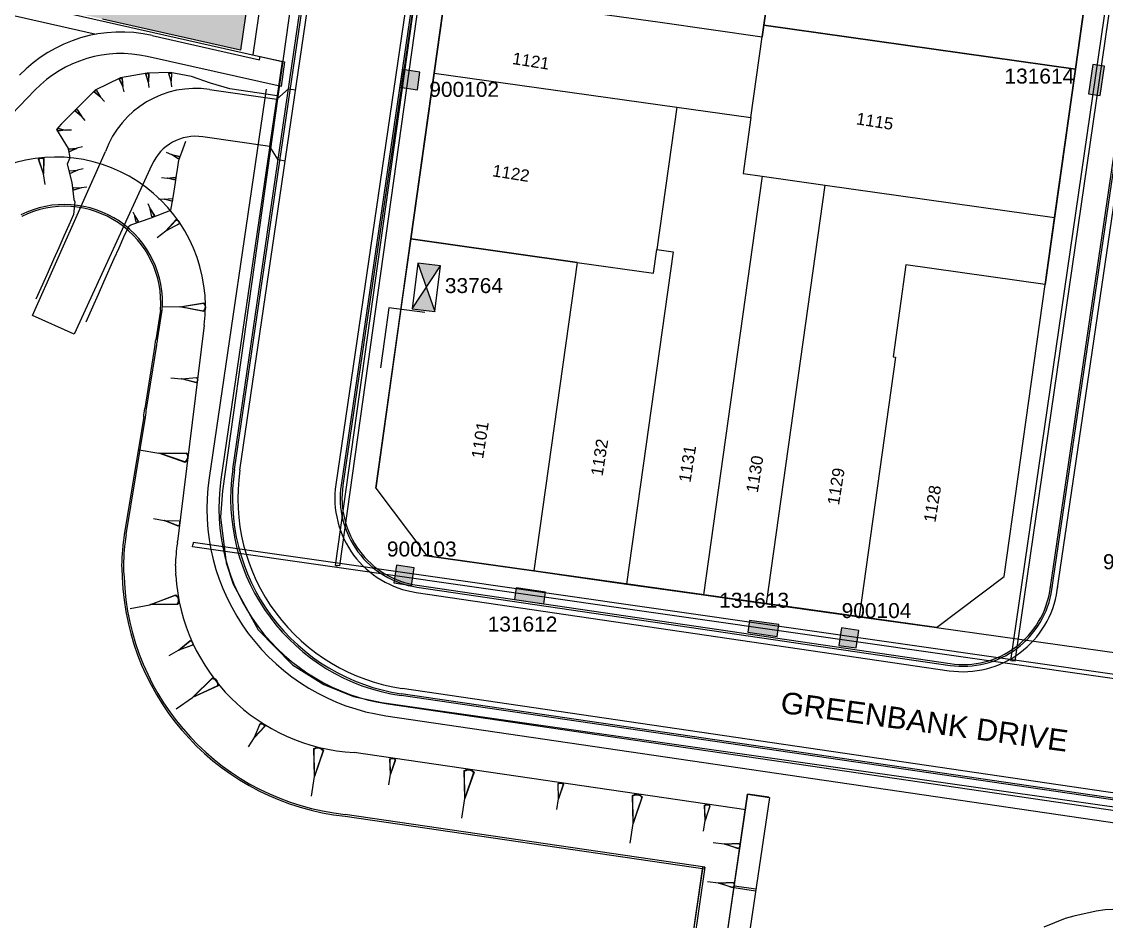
# Model space of a CAD drawing. Header units: metres. Extents: x 305195 to 309187, y 6261447 to 6263623.
# Drawn here: x 305558.6 to 305649.2, y 6262420 to 6262495.1 of the extents above; entities that cross this region are included whole.
import ezdxf
from ezdxf.enums import TextEntityAlignment as Align

# ---------------------------------------------------------------- set-up
doc = ezdxf.new("R2010")
doc.units = ezdxf.units.M
doc.layers.get('0').update_dxf_attribs({"color": 6})
doc.layers.add('Cadastre Developer_SP_EXT', color=9, linetype='Continuous', lineweight=5)
doc.layers.add('Cadastre Roads_SP_EXT', color=9, linetype='Continuous', lineweight=5)
for name, color, linetype in [('Duct_SP_EXT', 7, 'Continuous'), ('Mains_HV_EXT', 7, 'Continuous'), ('st_new', 9, 'Continuous'), ('Sub_SP_EXT', 7, 'Continuous'), ('SupportsUG_SP_LV_EXT', 7, 'Continuous'), ('SupportsUG_SP_LV_SL_EXT', 7, 'Continuous')]:
    doc.layers.add(name, color=color, linetype=linetype)
doc.styles.add('COLUMN_LABEL', font='arial.ttf')
doc.styles.add('iecARIAL', font='arial.ttf', dxfattribs={"height": 2})
doc.styles.add('POLE_LABEL', font='arial.ttf')
doc.styles.get("Standard").update_dxf_attribs({"font": 'arial.ttf'})
doc.linetypes.add('Cable E UG', pattern='A,6,-0.5,["E",Standard,S=1.7,R=0,X=0.5,Y=-1],-2.9', length=9.4)

# ---------------------------------------------------------------- blocks, each defined once
blk = doc.blocks.new('SUB_PADMOUNT_EXT')
for points in [[(0, 0), (-3.84, 1.92), (-3.84, -1.92)], [(0, 0), (3.84, 1.92), (3.84, -1.92)]]:
    blk.add_hatch(color=256).paths.add_polyline_path(points)
for p, q in [((3.84, 1.92), (-3.84, -1.92)), ((-3.84, 1.92), (3.84, -1.92))]:
    blk.add_line(p, q)
blk.add_lwpolyline([(-3.84, -1.92), (3.84, -1.92), (3.84, 1.92), (-3.84, 1.92)], close=True)
for tag, height, flags, p in [('ASSET_NUM', 2.5, 8, (2, 2)), ('STREET_CODE', 0.2, 9, (1.5, 0)), ('CONSTRUCTED_VOLTAGE', 0.2, 9, (1.5, -0.2)), ('OPERATING_VOLTAGE', 0.2, 9, (1.5, -0.6)), ('ORIENTATION', 0.2, 9, (1.5, -0.8)), ('OWNED_BY', 0.2, 9, (1.5, -1)), ('OPERATED_BY', 0.2, 9, (1.5, -1.2)), ('SECONDARY_VOLTAGE', 0.2, 9, (1.5, -1.6)), ('STATE', 0.2, 9, (1.5, -1.8)), ('NO_PHASES', 0.2, 9, (1.5, -0.4)), ('MAINTAINED_BY', 0.2, 9, (1.5, -1.4)), ('SUBSTATION_TYPE', 0.2, 9, (1.5, -2.2)), ('STREETNAME', 0.2, 9, (1.5, -3)), ('SUBURB', 0.2, 9, (1.5, -3.2)), ('Z', 0.2, 1, (1.5, -3.6)), ('PARENT', 0.2, 9, (1.5, -2)), ('USAGE', 0.2, 9, (1.5, -2.4)), ('LEGEND', 0.2, 9, (1.5, -2.6)), ('LOCATION', 0.2, 9, (1.5, -2.8)), ('NOTES', 0.2, 9, (1.5, -3.4))]:
    blk.add_attdef(tag, text='', height=height, dxfattribs=dict(flags=flags)).set_placement(p, align=Align.MIDDLE_LEFT)
blk = doc.blocks.new('PILLAR_EXT')
blk.add_hatch(color=256).paths.add_polyline_path([(-2.475, 0.99), (-2.475, -0.99), (2.475, -0.99), (2.475, 0.99)])
blk.add_lwpolyline([(-2.475, -0.99), (2.475, -0.99), (2.475, 0.99), (-2.475, 0.99)], close=True)
at = {"style": 'iecARIAL', "flags": 8}
blk.add_attdef('ASSET_NUM', (1.5, 3.5), '', height=2.5, dxfattribs=at)
for tag, p, flags in [('OWNED_BY', (0, -0.2), 9), ('STATE', (0, -0.4), 9), ('SUPPORT_TYPE', (0, -0.6), 9), ('STREETNAME', (0, -1.8), 9), ('SUBURB', (0, -2), 1), ('USAGE', (0, -0.8), 9), ('LEGEND', (0, -1), 9), ('LOCATION', (0, -1.2), 9), ('NOTES', (0, -1.4), 9), ('PARENT', (0, -1.6), 9)]:
    blk.add_attdef(tag, p, '', height=0.2, dxfattribs=dict(flags=flags))
blk = doc.blocks.new('COLUMN_EXT')
blk.add_hatch(color=256).paths.add_polyline_path([(-1.49, 1.48), (-1.49, -1.49), (1.48, -1.49), (1.48, 1.48)])
blk.add_lwpolyline([(-1.49, -1.49), (1.48, -1.49), (1.48, 1.48), (-1.49, 1.48)], close=True)
for tag, height, style, flags, p in [('ASSET_NUM', 2.5, 'COLUMN_LABEL', 8, (2, 2)), ('STRUCTURE_PLANT_NUMBER', 0.2, 'POLE_LABEL', 9, (1.81, 0.03)), ('STREET_CODE', 0.2, 'COLUMN_LABEL', 9, (1.81, -0.2))]:
    blk.add_attdef(tag, text='', height=height, dxfattribs=dict(style=style, flags=flags)).set_placement(p, align=Align.MIDDLE_LEFT)
at = {"flags": 9}
for tag, p in [('COLUMN_TYPE', (1.81, -0.4)), ('OWNED_BY', (1.81, -0.6)), ('STATE', (1.81, -0.8)), ('USAGE', (1.81, -1)), ('STREETNAME', (1.81, -1.6)), ('SUBURB', (1.81, -1.8)), ('LEGEND', (1.81, -1.2)), ('LOCATION', (1.81, -1.4)), ('NOTES', (1.81, -2))]:
    blk.add_attdef(tag, text='', height=0.2, dxfattribs=at).set_placement(p, align=Align.MIDDLE_LEFT)
at = {"flags": 1}
blk.add_attdef('Z', (1.81, -2.35), '', height=0.2, dxfattribs=at)
blk = doc.blocks.new('ST4_NEW')
at = {"layer": 'st_new', "color": 251, "lineweight": 0}
for p, q in [((228.326, 51.928), (246.986, 179.072)), ((228.474, 51.906), (247.134, 179.05)), ((228.919, 51.841), (247.579, 178.985)), ((161.749, 96.544), (172.48, 169.664)), ((160.057, 61.948), (175.794, 169.177)), ((160.205, 61.926), (175.943, 169.155)), ((160.651, 61.861), (176.388, 169.09)), ((184.402, 167.914), (168.665, 60.684)), ((184.847, 167.848), (169.11, 60.619)), ((184.996, 167.827), (169.258, 60.597)), ((72.117, 116.711), (163.332, 96.188)), ((72.117, 116.711), (164.195, 95.994)), ((73.024, 115.277), (148.649, 98.262)), ((153.314, 98.158), (162.295, 96.137)), ((164.088, 93.889), (152.919, 96.402)), ((162.295, 96.137), (162.336, 96.412)), ((162.295, 96.137), (162.336, 96.412)), ((162.336, 96.412), (164.39, 95.95)), ((163.332, 96.188), (163.332, 96.188)), ((164.195, 95.994), (159.071, 61.082)), ((164.39, 95.95), (164.088, 93.889)), ((164.39, 95.95), (164.088, 93.889)), ((150.682, 94.628), (148.554, 93.593)), ((152.919, 95.023), (150.682, 94.628)), ((154.826, 95.07), (152.919, 95.023)), ((156.605, 94.745), (154.826, 95.07)), ((158.203, 94.177), (156.605, 94.745)), ((143.535, 93.596), (141.606, 91.601)), ((143.535, 93.596), (141.606, 91.601)), ((148.554, 93.593), (145.713, 90.742)), ((162.843, 93.675), (158.081, 61.227)), ((158.127, 93.657), (163.731, 92.835)), ((159.812, 93.713), (158.203, 94.177)), ((163.77, 93.132), (159.812, 93.713)), ((163.731, 92.835), (164.717, 93.701)), ((164.717, 93.701), (165.311, 93.613)), ((163.15, 88.877), (163.731, 92.835)), ((145.713, 90.742), (145.343, 90.303)), ((145.343, 90.303), (146.298, 88.721)), ((163.15, 88.877), (157.546, 89.699)), ((155.795, 88.426), (156.138, 89.348)), ((163.846, 87.764), (163.15, 88.877)), ((143.341, 74.779), (149.428, 88.479)), ((146.436, 87.955), (146.217, 87.413)), ((146.298, 88.721), (146.436, 87.955)), ((155.544, 87.752), (155.795, 88.426)), ((146.217, 87.413), (146.626, 85.888)), ((153.31, 87.366), (146.805, 73.22)), ((155.354, 86.458), (155.456, 87.151)), ((155.456, 87.151), (155.544, 87.752)), ((164.439, 87.677), (163.846, 87.764)), ((155.271, 85.892), (155.354, 86.458)), ((146.626, 85.888), (146.781, 84.475)), ((155.111, 84.805), (155.271, 85.892)), ((146.859, 84.276), (146.765, 83.224)), ((146.781, 84.475), (146.859, 84.276)), ((154.874, 83.567), (155.111, 84.805)), ((153.246, 82.947), (154.874, 83.567)), ((142.431, 83.055), (142.427, 83.054)), ((142.427, 83.054), (142.427, 83.054)), ((142.431, 83.055), (142.435, 83.057)), ((146.765, 83.224), (146.358, 82.31)), ((151.552, 82.355), (153.246, 82.947)), ((146.358, 82.31), (145.952, 81.396)), ((150.968, 81.356), (151.393, 82.262)), ((151.393, 82.262), (151.552, 82.355)), ((145.952, 81.396), (145.524, 80.433)), ((150.562, 80.443), (150.968, 81.356)), ((145.524, 80.433), (145.097, 79.47)), ((150.156, 79.529), (150.562, 80.443)), ((145.097, 79.47), (144.628, 78.416)), ((149.3, 77.602), (150.156, 79.529)), ((144.628, 78.416), (144.16, 77.363)), ((144.16, 77.363), (143.613, 76.132)), ((148.832, 76.549), (149.3, 77.602)), ((148.364, 75.495), (148.832, 76.549)), ((147.817, 74.264), (148.364, 75.495)), ((154.02, 75.234), (153.622, 72.762)), ((153.771, 72.742), (154.169, 75.216)), ((146.805, 73.22), (143.341, 74.779)), ((157.682, 73.974), (155.448, 55.915)), ((153.622, 72.759), (153.622, 72.762)), ((153.561, 72.315), (152.706, 67.008)), ((152.855, 66.988), (153.709, 72.291)), ((152.616, 66.329), (150.996, 56.508)), ((151.144, 56.485), (152.764, 66.305)), ((152.706, 67.008), (152.706, 67.005)), ((152.706, 67.005), (152.706, 67.004)), ((152.855, 66.988), (152.855, 66.988)), ((150.996, 56.508), (150.996, 56.507)), ((155.429, 55.798), (155.448, 55.915)), ((150.771, 53.92), (150.771, 53.924)), ((150.771, 53.916), (150.771, 53.92)), ((155.304, 53.174), (155.297, 53.26)), ((155.307, 53.087), (155.304, 53.174)), ((175.376, 51.664), (219.899, 45.13)), ((175.442, 52.109), (219.965, 45.575)), ((175.463, 52.258), (219.986, 45.723)), ((228.326, 51.928), (228.369, 52.225)), ((228.474, 51.906), (228.517, 52.203)), ((228.919, 51.841), (228.963, 52.137)), ((174.201, 43.65), (174.2, 43.65)), ((301.833, 24.918), (174.202, 43.65)), ((301.745, 24.324), (174.113, 43.056)), ((174.113, 43.056), (174.113, 43.056)), ((301.767, 24.473), (174.134, 43.205)), ((174.135, 43.205), (174.134, 43.205)), ((173, 42.361), (303.106, 23.266)), ((172.855, 41.371), (302.551, 22.336)), ((202.905, 33.504), (170.197, 38.299)), ((200.834, 19.628), (203.058, 34.822)), ((200.835, 19.633), (203.063, 34.821)), ((204.886, 34.548), (202.616, 19.37)), ((203.058, 34.822), (204.886, 34.548)), ((204.844, 34.56), (203.063, 34.821)), ((203.106, 34.815), (204.886, 34.548)), ((203.106, 34.815), (204.886, 34.548)), ((169.433, 32.982), (199.474, 28.577)), ((169.452, 33.131), (169.451, 33.131)), ((199.496, 28.726), (169.452, 33.131)), ((197.3, 14.723), (199.305, 28.602)), ((198.076, 20.037), (199.326, 28.75)), ((199.474, 28.729), (198.224, 20.016)), ((199.326, 28.75), (199.474, 28.729)), ((199.474, 28.577), (199.496, 28.726)), ((201.939, 27.022), (203.721, 26.761)), ((201.962, 27.175), (203.744, 26.914)), ((230.295, 24.646), (229.573, 24.438)), ((232.18, 25.045), (230.295, 24.646)), ((232.908, 25.174), (232.18, 25.045)), ((234.834, 25.241), (232.908, 25.174)), ((229.573, 24.438), (227.787, 23.707))]:
    blk.add_line(p, q, dxfattribs=at)
at = {"layer": 'st_new', "color": 251, "lineweight": 0, "extrusion": (0.000902639, -0.003393, 0.999994)}
for p, q in [((150.58, 94.514, 0), (150.629, 94.564, 0)), ((150.865, 93.908, -0.002), (150.58, 94.514, 0)), ((150.595, 94.505, 0), (150.632, 94.552, 0)), ((150.862, 93.92, -0.002), (150.595, 94.505, 0)), ((150.629, 94.564, 0), (150.683, 94.591)), ((150.632, 94.552, 0), (150.686, 94.579, 0)), ((150.683, 94.591), (150.744, 94.595, 0)), ((150.686, 94.579, 0), (150.747, 94.583, 0)), ((150.744, 94.595, 0), (150.811, 94.575, 0)), ((150.747, 94.583, 0), (150.803, 94.561, 0)), ((150.803, 94.561, 0), (150.862, 93.92, -0.002)), ((150.811, 94.575, 0), (150.865, 93.908, -0.002)), ((150.988, 93.445, -0.004), (150.865, 93.908, -0.002))]:
    blk.add_line(p, q, dxfattribs=at)
at = {"layer": 'st_new', "color": 251, "lineweight": 0, "extrusion": (0.00044603, -0.003483, 0.999994)}
for p, q in [((152.802, 94.924, 0), (152.857, 94.967, 0)), ((153.005, 94.286, -0.002), (152.802, 94.924, 0)), ((152.816, 94.913, 0), (152.859, 94.955, 0)), ((153.003, 94.297, -0.002), (152.816, 94.913, 0)), ((152.857, 94.967, 0), (152.915, 94.986)), ((152.859, 94.955, 0), (152.917, 94.974, 0)), ((152.915, 94.986), (152.976, 94.982, 0)), ((152.917, 94.974, 0), (152.978, 94.97, 0)), ((152.976, 94.982, 0), (153.04, 94.954, 0)), ((152.978, 94.97, 0), (153.03, 94.941, 0)), ((153.03, 94.941, 0), (153.003, 94.297, -0.002)), ((153.04, 94.954, 0), (153.005, 94.286, -0.002)), ((153.066, 93.811, -0.004), (153.005, 94.286, -0.002)), ((154.709, 94.97, 0), (154.764, 95.013, 0)), ((154.912, 94.332, -0.002), (154.709, 94.97, 0)), ((154.723, 94.96, 0), (154.766, 95.001, 0)), ((154.91, 94.344, -0.002), (154.723, 94.96, 0)), ((154.764, 95.013, 0), (154.822, 95.033)), ((154.766, 95.001, 0), (154.824, 95.021, 0)), ((154.822, 95.033), (154.883, 95.028, 0)), ((154.824, 95.021, 0), (154.885, 95.017, 0)), ((154.883, 95.028, 0), (154.947, 95, 0)), ((154.885, 95.017, 0), (154.937, 94.987, 0)), ((154.937, 94.987, 0), (154.91, 94.344, -0.002)), ((154.947, 95, 0), (154.912, 94.332, -0.002)), ((154.973, 93.857, -0.004), (154.912, 94.332, -0.002))]:
    blk.add_line(p, q, dxfattribs=at)
at = {"layer": 'st_new', "color": 251, "lineweight": 0, "extrusion": (0.002363, -0.002597, 0.999994)}
for p, q in [((148.49, 93.418, 0), (148.51, 93.485, 0)), ((149.021, 93.012, -0.002), (148.49, 93.418, 0)), ((148.507, 93.417, 0), (148.518, 93.476, 0)), ((149.013, 93.02, -0.002), (148.507, 93.417, 0)), ((148.51, 93.485, 0), (148.546, 93.534)), ((148.518, 93.476, 0), (148.554, 93.525, 0)), ((148.546, 93.534), (148.598, 93.566, 0)), ((148.554, 93.525, 0), (148.606, 93.557, 0)), ((148.598, 93.566, 0), (148.667, 93.579, 0)), ((148.606, 93.557, 0), (148.666, 93.562, 0)), ((148.666, 93.562, 0), (149.013, 93.02, -0.002)), ((148.667, 93.579, 0), (149.021, 93.012, -0.002)), ((149.344, 92.657, -0.004), (149.021, 93.012, -0.002)), ((146.882, 91.828, 0), (146.902, 91.895, 0)), ((147.414, 91.421, -0.002), (146.882, 91.828, 0)), ((146.899, 91.827, 0), (146.91, 91.886, 0)), ((147.405, 91.43, -0.002), (146.899, 91.827, 0)), ((146.902, 91.895, 0), (146.938, 91.944)), ((146.91, 91.886, 0), (146.946, 91.935, 0)), ((146.938, 91.944), (146.991, 91.975, 0)), ((146.946, 91.935, 0), (146.999, 91.967, 0)), ((146.991, 91.975, 0), (147.059, 91.989, 0)), ((146.999, 91.967, 0), (147.058, 91.972, 0)), ((147.058, 91.972, 0), (147.405, 91.43, -0.002)), ((147.059, 91.989, 0), (147.414, 91.421, -0.002)), ((147.736, 91.067, -0.004), (147.414, 91.421, -0.002))]:
    blk.add_line(p, q, dxfattribs=at)
at = {"layer": 'st_new', "color": 251, "lineweight": 0, "extrusion": (0.003507, -0.000172385, 0.999994)}
for p, q in [((145.393, 90.298), (145.408, 90.357, 0)), ((145.402, 90.238, 0), (145.393, 90.298)), ((145.435, 90.176, 0), (145.402, 90.238, 0)), ((145.405, 90.297, 0), (145.42, 90.357, 0)), ((145.414, 90.237, 0), (145.405, 90.297, 0)), ((145.408, 90.357, 0), (145.447, 90.415, 0)), ((145.447, 90.187, 0), (145.414, 90.237, 0)), ((145.42, 90.357, 0), (145.458, 90.403, 0)), ((146.098, 90.263, -0.002), (145.435, 90.176, 0)), ((145.447, 90.415, 0), (146.098, 90.263, -0.002)), ((146.086, 90.264, -0.002), (145.447, 90.187, 0)), ((145.458, 90.403, 0), (146.086, 90.264, -0.002)), ((146.577, 90.24, -0.004), (146.098, 90.263, -0.002))]:
    blk.add_line(p, q, dxfattribs=at)
at = {"layer": 'st_new', "color": 251, "lineweight": 0, "extrusion": (0.003394, 0.00089892, 0.999994)}
for p, q in [((147.498, 88.861, -0.004), (147.035, 88.738, -0.002)), ((146.348, 88.618, 0), (146.368, 88.685, 0)), ((146.352, 88.557), (146.348, 88.618, 0)), ((146.379, 88.502, 0), (146.352, 88.557)), ((146.36, 88.621, 0), (146.382, 88.677, 0)), ((146.364, 88.56, 0), (146.36, 88.621, 0)), ((146.391, 88.505, 0), (146.364, 88.56, 0)), ((146.368, 88.685, 0), (147.035, 88.738, -0.002)), ((146.429, 88.454, 0), (146.379, 88.502, 0)), ((146.382, 88.677, 0), (147.023, 88.735, -0.002)), ((146.438, 88.468, 0), (146.391, 88.505, 0)), ((147.035, 88.738, -0.002), (146.429, 88.454, 0)), ((147.023, 88.735, -0.002), (146.438, 88.468, 0)), ((147.564, 87.039, -0.004), (147.101, 86.916, -0.002)), ((146.414, 86.796, 0), (146.434, 86.863, 0)), ((146.418, 86.735), (146.414, 86.796, 0)), ((146.445, 86.68, 0), (146.418, 86.735)), ((146.426, 86.799, 0), (146.448, 86.855, 0)), ((146.43, 86.738, 0), (146.426, 86.799, 0)), ((146.456, 86.683, 0), (146.43, 86.738, 0)), ((146.434, 86.863, 0), (147.101, 86.916, -0.002)), ((146.495, 86.632, 0), (146.445, 86.68, 0)), ((146.448, 86.855, 0), (147.089, 86.913, -0.002)), ((146.503, 86.646, 0), (146.456, 86.683, 0)), ((147.101, 86.916, -0.002), (146.495, 86.632, 0)), ((147.089, 86.913, -0.002), (146.503, 86.646, 0))]:
    blk.add_line(p, q, dxfattribs=at)
at = {"layer": 'st_new', "color": 251, "lineweight": 0, "extrusion": (0.00056561, -0.003465, 0.999994)}
for p, q in [((143.828, 87.821, 0), (143.929, 87.906, 0)), ((143.854, 87.802, 0), (143.933, 87.884, 0)), ((143.929, 87.906, 0), (144.038, 87.947)), ((143.933, 87.884, 0), (144.042, 87.925, 0)), ((144.038, 87.947), (144.154, 87.943, 0)), ((144.042, 87.925, 0), (144.158, 87.921, 0)), ((144.154, 87.943, 0), (144.277, 87.894, 0)), ((144.158, 87.921, 0), (144.259, 87.868, 0)), ((144.277, 87.894, 0), (144.254, 86.621, -0.005)), ((144.254, 86.621, -0.005), (143.828, 87.821, 0)), ((144.251, 86.643, -0.005), (143.854, 87.802, 0)), ((144.259, 87.868, 0), (144.251, 86.643, -0.005)), ((144.401, 85.722, -0.008), (144.254, 86.621, -0.005))]:
    blk.add_line(p, q, dxfattribs=at)
at = {"layer": 'st_new', "color": 251, "lineweight": 0, "extrusion": (-0.003228, 0.001382, 0.999994)}
for p, q in [((154.495, 88.412, -0.004), (154.935, 88.223, -0.003)), ((154.935, 88.223, -0.003), (155.588, 88.074, 0)), ((155.493, 87.854, 0), (154.935, 88.223, -0.003)), ((154.946, 88.219, -0.002), (155.572, 88.068, 0)), ((155.487, 87.87, 0), (154.946, 88.219, -0.002)), ((155.539, 87.9, 0), (155.487, 87.87, 0)), ((155.55, 87.895, 0), (155.493, 87.854, 0)), ((155.573, 87.95, 0), (155.539, 87.9, 0)), ((155.584, 87.945, 0), (155.55, 87.895, 0)), ((155.572, 88.068, 0), (155.586, 88.01, 0)), ((155.586, 88.01, 0), (155.573, 87.95, 0)), ((155.597, 88.005, 0), (155.584, 87.945, 0)), ((155.588, 88.074, 0), (155.597, 88.005, 0))]:
    blk.add_line(p, q, dxfattribs=at)
at = {"layer": 'st_new', "color": 251, "lineweight": 0, "extrusion": (-0.003501, 0.000267807, 0.999994)}
for p, q in [((154.112, 86.29, -0.004), (154.589, 86.254, -0.003)), ((154.589, 86.254, -0.003), (155.255, 86.323, 0)), ((155.237, 86.084, 0), (154.589, 86.254, -0.003)), ((154.601, 86.253, -0.002), (155.242, 86.312, 0)), ((155.226, 86.097, 0), (154.601, 86.253, -0.002)), ((155.265, 86.142, 0), (155.226, 86.097, 0)), ((155.277, 86.141, 0), (155.237, 86.084, 0)), ((155.242, 86.312, 0), (155.274, 86.261, 0)), ((155.255, 86.323, 0), (155.286, 86.26, 0)), ((155.282, 86.201, 0), (155.265, 86.142, 0)), ((155.274, 86.261, 0), (155.282, 86.201, 0)), ((155.294, 86.2, 0), (155.277, 86.141, 0)), ((155.286, 86.26, 0), (155.294, 86.2, 0)), ((153.854, 84.526, -0.004), (154.332, 84.49, -0.003)), ((154.332, 84.49, -0.003), (154.998, 84.559, 0)), ((154.979, 84.32, 0), (154.332, 84.49, -0.003)), ((154.344, 84.489, -0.002), (154.985, 84.548, 0)), ((154.968, 84.333, 0), (154.344, 84.489, -0.002)), ((155.008, 84.378, 0), (154.968, 84.333, 0)), ((155.02, 84.377, 0), (154.979, 84.32, 0)), ((154.985, 84.548, 0), (155.017, 84.498, 0)), ((154.998, 84.559, 0), (155.029, 84.497, 0)), ((155.024, 84.437, 0), (155.008, 84.378, 0)), ((155.017, 84.498, 0), (155.024, 84.437, 0)), ((155.036, 84.436, 0), (155.02, 84.377, 0)), ((155.029, 84.497, 0), (155.036, 84.436, 0))]:
    blk.add_line(p, q, dxfattribs=at)
at = {"layer": 'st_new', "color": 251, "lineweight": 0, "extrusion": (0.003481, 0.000456138, 0.999994)}
for p, q in [((146.702, 85.353), (146.706, 85.414, 0)), ((146.722, 85.295, 0), (146.702, 85.353)), ((146.706, 85.414, 0), (146.734, 85.478, 0)), ((146.714, 85.354, 0), (146.718, 85.415, 0)), ((146.734, 85.297, 0), (146.714, 85.354, 0)), ((146.718, 85.415, 0), (146.747, 85.468, 0)), ((146.765, 85.24, 0), (146.722, 85.295, 0)), ((146.734, 85.478, 0), (147.403, 85.445, -0.002)), ((146.775, 85.254, 0), (146.734, 85.297, 0)), ((146.747, 85.468, 0), (147.391, 85.443, -0.002)), ((147.403, 85.445, -0.002), (146.765, 85.24, 0)), ((147.391, 85.443, -0.002), (146.775, 85.254, 0)), ((147.877, 85.507, -0.004), (147.403, 85.445, -0.002))]:
    blk.add_line(p, q, dxfattribs=at)
at = {"layer": 'st_new', "color": 251, "lineweight": 0, "extrusion": (-0.001374, 0.003231, 0.999994)}
for p, q in [((151.715, 83.446, -0.003), (151.865, 83.093, -0.002)), ((152.957, 84.122, -0.004), (153.145, 83.681, -0.002)), ((153.145, 83.681, -0.002), (153.512, 83.122, 0)), ((153.292, 83.028, 0), (153.145, 83.681, -0.002)), ((153.149, 83.67, -0.002), (153.497, 83.128, 0)), ((153.298, 83.044, 0), (153.149, 83.67, -0.002)), ((151.865, 83.093, -0.002), (152.159, 82.646, 0)), ((151.983, 82.571, 0), (151.865, 83.093, -0.002)), ((151.869, 83.084, -0.002), (152.147, 82.651, 0)), ((151.988, 82.583, 0), (151.869, 83.084, -0.002)), ((152.038, 82.563, 0), (151.983, 82.571, 0)), ((152.034, 82.572, 0), (151.988, 82.583, 0)), ((152.082, 82.582, 0), (152.034, 82.572, 0)), ((152.086, 82.573, 0), (152.038, 82.563, 0)), ((152.123, 82.609, 0), (152.082, 82.582, 0)), ((152.126, 82.6, 0), (152.086, 82.573, 0)), ((152.147, 82.651, 0), (152.123, 82.609, 0)), ((152.159, 82.646, 0), (152.126, 82.6, 0)), ((153.361, 83.019, 0), (153.292, 83.028, 0)), ((153.356, 83.03, 0), (153.298, 83.044, 0)), ((153.416, 83.042, 0), (153.356, 83.03, 0)), ((153.421, 83.031, 0), (153.361, 83.019, 0)), ((153.467, 83.076, 0), (153.416, 83.042, 0)), ((153.471, 83.065, 0), (153.421, 83.031, 0)), ((153.497, 83.128, 0), (153.467, 83.076, 0)), ((153.512, 83.122, 0), (153.471, 83.065, 0))]:
    blk.add_line(p, q, dxfattribs=at)
at = {"layer": 'st_new', "color": 251, "lineweight": 0, "extrusion": (-0.002788, -0.002135, 0.999994)}
for p, q in [((154.477, 81.839, -0.005), (155.334, 82.782, 0)), ((154.496, 81.853, -0.005), (155.329, 82.75, 0)), ((155.329, 82.75, 0), (155.439, 82.719, 0)), ((155.334, 82.782, 0), (155.457, 82.733, 0)), ((155.439, 82.719, 0), (155.526, 82.642, 0)), ((155.457, 82.733, 0), (155.544, 82.656, 0)), ((155.526, 82.642, 0), (155.577, 82.538, 0)), ((155.544, 82.656, 0), (155.596, 82.552, 0)), ((155.577, 82.538, 0), (155.579, 82.424, 0)), ((155.596, 82.552, 0), (155.611, 82.42, 0)), ((153.754, 81.285, -0.008), (154.477, 81.839, -0.005)), ((155.611, 82.42, 0), (154.477, 81.839, -0.005)), ((155.579, 82.424, 0), (154.496, 81.853, -0.005))]:
    blk.add_line(p, q, dxfattribs=at)
at = {"layer": 'st_new', "color": 251, "lineweight": 0, "extrusion": (-0.003511, 5.60512e-05, 0.999994)}
for p, q in [((154.188, 75.532, -0.013), (155.64, 75.508, -0.007)), ((155.64, 75.508, -0.007), (157.643, 75.84, 0)), ((157.631, 75.114, 0), (155.64, 75.508, -0.007)), ((155.677, 75.508, -0.007), (157.606, 75.804, -0.001)), ((157.595, 75.15, -0.001), (155.677, 75.508, -0.007)), ((157.707, 75.294, 0), (157.595, 75.15, -0.001)), ((157.606, 75.804, -0.001), (157.712, 75.657, 0)), ((157.743, 75.293, 0), (157.631, 75.114, 0)), ((157.643, 75.84, 0), (157.749, 75.656, 0)), ((157.746, 75.475, 0), (157.707, 75.294, 0)), ((157.712, 75.657, 0), (157.746, 75.475, 0)), ((157.782, 75.474, 0), (157.743, 75.293, 0)), ((157.749, 75.656, 0), (157.782, 75.474, 0))]:
    blk.add_line(p, q, dxfattribs=at)
at = {"layer": 'st_new', "color": 251, "lineweight": 0, "extrusion": (-0.0035, 0.00028522, 0.999994)}
for p, q in [((154.88, 69.564, -0.008), (155.788, 69.49, -0.005)), ((155.788, 69.49, -0.005), (157.055, 69.615, 0)), ((157.018, 69.161, 0), (155.788, 69.49, -0.005)), ((155.811, 69.488, -0.005), (157.031, 69.594, 0)), ((156.997, 69.186, 0), (155.811, 69.488, -0.005)), ((157.073, 69.271, 0), (156.997, 69.186, 0)), ((157.096, 69.269, 0), (157.018, 69.161, 0)), ((157.031, 69.594, 0), (157.091, 69.498, 0)), ((157.055, 69.615, 0), (157.114, 69.496, 0)), ((157.105, 69.382, 0), (157.073, 69.271, 0)), ((157.091, 69.498, 0), (157.105, 69.382, 0)), ((157.128, 69.381, 0), (157.096, 69.269, 0)), ((157.114, 69.496, 0), (157.128, 69.381, 0))]:
    blk.add_line(p, q, dxfattribs=at)
at = {"layer": 'st_new', "color": 251, "lineweight": 0, "extrusion": (-0.003464, 0.000571481, 0.999994)}
for p, q in [((152.244, 63.561), (153.889, 63.289, 0.006)), ((153.889, 63.289, 0.006), (156.22, 63.327, 0.014)), ((156.084, 62.505, 0.014), (153.889, 63.289, 0.006)), ((153.93, 63.282, 0.006), (156.172, 63.293, 0.014)), ((156.049, 62.552, 0.014), (153.93, 63.282, 0.006)), ((156.2, 62.697, 0.014), (156.049, 62.552, 0.014)), ((156.241, 62.69, 0.014), (156.084, 62.505, 0.014)), ((156.172, 63.293, 0.014), (156.268, 63.108, 0.014)), ((156.275, 62.896, 0.014), (156.2, 62.697, 0.014)), ((156.22, 63.327, 0.014), (156.309, 63.101, 0.014)), ((156.316, 62.889, 0.014), (156.241, 62.69, 0.014)), ((156.268, 63.108, 0.014), (156.275, 62.896, 0.014)), ((156.309, 63.101, 0.014), (156.316, 62.889, 0.014))]:
    blk.add_line(p, q, dxfattribs=at)
at = {"layer": 'st_new', "color": 251, "lineweight": 0, "extrusion": (-0.00345, 0.000651658, 0.999994)}
for p, q in [((153.425, 57.829, -0.008), (154.32, 57.66, -0.005)), ((154.32, 57.66, -0.005), (155.594, 57.651, 0)), ((155.509, 57.204, 0), (154.32, 57.66, -0.005)), ((154.343, 57.656, -0.005), (155.567, 57.633, 0)), ((155.491, 57.23, 0), (154.343, 57.656, -0.005)), ((155.575, 57.307, 0), (155.491, 57.23, 0)), ((155.597, 57.303, 0), (155.509, 57.204, 0)), ((155.567, 57.633, 0), (155.617, 57.531, 0)), ((155.619, 57.415, 0), (155.575, 57.307, 0)), ((155.594, 57.651, 0), (155.64, 57.527, 0)), ((155.641, 57.411, 0), (155.597, 57.303, 0)), ((155.617, 57.531, 0), (155.619, 57.415, 0)), ((155.64, 57.527, 0), (155.641, 57.411, 0))]:
    blk.add_line(p, q, dxfattribs=at)
at = {"layer": 'st_new', "color": 251, "lineweight": 0, "extrusion": (-0.003451, -0.00064711, 0.999994)}
for p, q in [((153.132, 50.639, -0.009), (155.309, 51.471, -0.001)), ((153.173, 50.647, -0.008), (155.275, 51.423, -0.001)), ((155.275, 51.423, -0.001), (155.429, 51.282, 0)), ((155.309, 51.471, -0.001), (155.47, 51.289, 0)), ((155.506, 50.872, 0), (155.414, 50.685, -0.001)), ((155.429, 51.282, 0), (155.508, 51.085, 0)), ((155.547, 50.88, 0), (155.462, 50.652, -0.001)), ((155.47, 51.289, 0), (155.549, 51.092)), ((155.508, 51.085, 0), (155.506, 50.872, 0)), ((155.549, 51.092), (155.547, 50.88, 0)), ((151.493, 50.332, -0.014), (153.132, 50.639, -0.009)), ((155.462, 50.652, -0.001), (153.132, 50.639, -0.009)), ((155.414, 50.685, -0.001), (153.173, 50.647, -0.008))]:
    blk.add_line(p, q, dxfattribs=at)
at = {"layer": 'st_new', "color": 251, "lineweight": 0, "extrusion": (-0.003053, -0.001733, 0.999994)}
for p, q in [((155.527, 46.844, -0.005), (156.504, 47.66, 0)), ((156.729, 47.264, 0), (155.527, 46.844, -0.005)), ((155.547, 46.855, -0.005), (156.496, 47.629, 0)), ((156.698, 47.273, 0), (155.547, 46.855, -0.005)), ((156.496, 47.629, 0), (156.6, 47.584, 0)), ((156.504, 47.66, 0), (156.62, 47.595, 0)), ((156.6, 47.584, 0), (156.676, 47.496, 0)), ((156.62, 47.595, 0), (156.696, 47.507, 0)), ((156.676, 47.496, 0), (156.713, 47.386, 0)), ((156.696, 47.507, 0), (156.733, 47.397, 0)), ((156.713, 47.386, 0), (156.698, 47.273, 0)), ((156.733, 47.397, 0), (156.729, 47.264, 0)), ((154.735, 46.394, -0.008), (155.527, 46.844, -0.005))]:
    blk.add_line(p, q, dxfattribs=at)
at = {"layer": 'st_new', "color": 251, "lineweight": 0, "extrusion": (-0.002894, -0.001989, 0.999994)}
for p, q in [((156.707, 42.897, -0.009), (158.361, 44.539, -0.001)), ((156.742, 42.921, -0.008), (158.35, 44.481, -0.001)), ((158.35, 44.481, -0.001), (158.548, 44.415, 0)), ((158.361, 44.539, -0.001), (158.582, 44.438, 0)), ((158.548, 44.415, 0), (158.7, 44.266, 0)), ((158.582, 44.438, 0), (158.735, 44.29)), ((158.833, 43.852, -0.001), (156.707, 42.897, -0.009)), ((158.775, 43.863, -0.001), (156.742, 42.921, -0.008)), ((158.7, 44.266, 0), (158.784, 44.071, 0)), ((158.735, 44.29), (158.818, 44.095, 0)), ((158.784, 44.071, 0), (158.775, 43.863, -0.001)), ((158.818, 44.095, 0), (158.833, 43.852, -0.001)), ((155.333, 41.952, -0.014), (156.707, 42.897, -0.009))]:
    blk.add_line(p, q, dxfattribs=at)
at = {"layer": 'st_new', "color": 251, "lineweight": 0, "extrusion": (-0.001886, -0.002962, 0.999994)}
for p, q in [((161.87, 39.548, 0.003), (162.35, 40.727, 0.008)), ((162.734, 40.482, 0.008), (161.87, 39.548, 0.003)), ((161.882, 39.567, 0.003), (162.357, 40.696, 0.008)), ((162.703, 40.475, 0.008), (161.882, 39.567, 0.003)), ((162.35, 40.727, 0.008), (162.483, 40.723, 0.008)), ((162.357, 40.696, 0.008), (162.471, 40.704, 0.008)), ((162.471, 40.704, 0.008), (162.579, 40.662, 0.008)), ((162.483, 40.723, 0.008), (162.591, 40.682, 0.008)), ((162.579, 40.662, 0.008), (162.663, 40.582, 0.008)), ((162.591, 40.682, 0.008), (162.675, 40.601, 0.008)), ((162.663, 40.582, 0.008), (162.703, 40.475, 0.008)), ((162.675, 40.601, 0.008), (162.734, 40.482, 0.008)), ((161.38, 38.779), (161.87, 39.548, 0.003))]:
    blk.add_line(p, q, dxfattribs=at)
at = {"layer": 'st_new', "color": 251, "lineweight": 0, "extrusion": (-0.000537761, -0.00347, 0.999994)}
for p, q in [((166.819, 38.627, 0.014), (167.045, 38.719, 0.014)), ((166.88, 36.297, 0.006), (166.819, 38.627, 0.014)), ((166.854, 38.579, 0.014), (167.038, 38.677, 0.014)), ((166.887, 36.338, 0.006), (166.854, 38.579, 0.014)), ((167.643, 38.499, 0.014), (166.88, 36.297, 0.006)), ((167.596, 38.464, 0.014), (166.887, 36.338, 0.006)), ((167.038, 38.677, 0.014), (167.251, 38.687, 0.014)), ((167.045, 38.719, 0.014), (167.257, 38.728, 0.014)), ((167.251, 38.687, 0.014), (167.45, 38.614, 0.014)), ((167.257, 38.728, 0.014), (167.457, 38.655, 0.014)), ((167.45, 38.614, 0.014), (167.596, 38.464, 0.014)), ((167.457, 38.655, 0.014), (167.643, 38.499, 0.014)), ((173.189, 37.77, 0.008), (173.312, 37.82, 0.008)), ((173.222, 36.498, 0.003), (173.189, 37.77, 0.008)), ((173.208, 37.744, 0.008), (173.308, 37.798, 0.008)), ((173.225, 36.52, 0.003), (173.208, 37.744, 0.008)), ((173.639, 37.701, 0.008), (173.222, 36.498, 0.003)), ((173.613, 37.682, 0.008), (173.225, 36.52, 0.003)), ((173.308, 37.798, 0.008), (173.424, 37.803, 0.008)), ((173.312, 37.82, 0.008), (173.428, 37.825, 0.008)), ((173.424, 37.803, 0.008), (173.533, 37.763, 0.008)), ((173.428, 37.825, 0.008), (173.537, 37.786, 0.008)), ((173.533, 37.763, 0.008), (173.613, 37.682, 0.008)), ((173.537, 37.786, 0.008), (173.639, 37.701, 0.008)), ((166.625, 34.649), (166.88, 36.297, 0.006)), ((173.082, 35.597), (173.222, 36.498, 0.003)), ((179.384, 36.787, 0.014), (179.61, 36.879, 0.014)), ((179.445, 34.457, 0.006), (179.384, 36.787, 0.014)), ((179.419, 36.739, 0.014), (179.603, 36.837, 0.014)), ((179.452, 34.498, 0.006), (179.419, 36.739, 0.014)), ((180.208, 36.659, 0.014), (179.445, 34.457, 0.006)), ((180.161, 36.624, 0.014), (179.452, 34.498, 0.006)), ((179.603, 36.837, 0.014), (179.816, 36.847, 0.014)), ((179.61, 36.879, 0.014), (179.822, 36.888, 0.014)), ((179.816, 36.847, 0.014), (180.015, 36.774, 0.014)), ((179.822, 36.888, 0.014), (180.022, 36.815, 0.014)), ((180.015, 36.774, 0.014), (180.161, 36.624, 0.014)), ((180.022, 36.815, 0.014), (180.208, 36.659, 0.014)), ((187.224, 35.713, 0), (187.347, 35.763, 0)), ((187.257, 34.44, -0.005), (187.224, 35.713, 0)), ((187.243, 35.687, 0), (187.343, 35.74, 0)), ((187.26, 34.462, -0.005), (187.243, 35.687, 0)), ((187.674, 35.643, 0), (187.257, 34.44, -0.005)), ((187.648, 35.624, 0), (187.26, 34.462, -0.005)), ((187.343, 35.74, 0), (187.459, 35.745, 0)), ((187.347, 35.763, 0), (187.463, 35.768)), ((187.459, 35.745, 0), (187.568, 35.705, 0)), ((187.463, 35.768), (187.572, 35.728, 0)), ((187.568, 35.705, 0), (187.648, 35.624, 0)), ((187.572, 35.728, 0), (187.674, 35.643, 0)), ((179.19, 32.809), (179.445, 34.457, 0.006)), ((187.117, 33.539, -0.008), (187.257, 34.44, -0.005)), ((193.439, 34.716, -0.001), (193.664, 34.808, 0)), ((193.5, 32.386, -0.009), (193.439, 34.716, -0.001)), ((193.474, 34.669, -0.001), (193.658, 34.767, 0)), ((193.506, 32.428, -0.009), (193.474, 34.669, -0.001)), ((194.263, 34.589, -0.001), (193.5, 32.386, -0.009)), ((194.216, 34.554, -0.001), (193.506, 32.428, -0.009)), ((193.658, 34.767, 0), (193.87, 34.776, 0)), ((193.664, 34.808, 0), (193.877, 34.817, 0)), ((193.87, 34.776, 0), (194.07, 34.703, 0)), ((193.877, 34.817, 0), (194.076, 34.744, 0)), ((194.07, 34.703, 0), (194.216, 34.554, -0.001)), ((194.076, 34.744, 0), (194.263, 34.589, -0.001)), ((199.466, 33.906, 0), (199.589, 33.956, 0)), ((199.499, 32.633, -0.005), (199.466, 33.906, 0)), ((199.485, 33.88, 0), (199.586, 33.933, 0)), ((199.503, 32.655, -0.005), (199.485, 33.88, 0)), ((199.916, 33.836, 0), (199.499, 32.633, -0.005)), ((199.89, 33.817, 0), (199.503, 32.655, -0.005)), ((199.586, 33.933, 0), (199.702, 33.938, 0)), ((199.589, 33.956, 0), (199.705, 33.961, 0)), ((199.702, 33.938, 0), (199.811, 33.898, 0)), ((199.705, 33.961, 0), (199.814, 33.921, 0)), ((199.811, 33.898, 0), (199.89, 33.817, 0)), ((199.814, 33.921, 0), (199.916, 33.836, 0)), ((199.36, 31.732, -0.008), (199.499, 32.633, -0.005)), ((193.245, 30.738, -0.015), (193.5, 32.386, -0.009))]:
    blk.add_line(p, q, dxfattribs=at)
at = {"layer": 'st_new', "color": 251, "lineweight": 0, "extrusion": (-0.00348, 0.000468189, 0.999994)}
for p, q in [((200.188, 30.785), (201.091, 30.663, 0.003)), ((201.091, 30.663, 0.003), (202.363, 30.722, 0.008)), ((202.302, 30.27, 0.008), (201.091, 30.663, 0.003)), ((201.114, 30.66, 0.003), (202.338, 30.702, 0.008)), ((202.283, 30.296, 0.008), (201.114, 30.66, 0.003)), ((202.363, 30.377, 0.008), (202.283, 30.296, 0.008)), ((202.385, 30.374, 0.008), (202.302, 30.27, 0.008)), ((202.338, 30.702, 0.008), (202.393, 30.603, 0.008)), ((202.363, 30.722, 0.008), (202.416, 30.6, 0.008)), ((202.401, 30.487, 0.008), (202.363, 30.377, 0.008)), ((202.423, 30.484, 0.008), (202.385, 30.374, 0.008)), ((202.393, 30.603, 0.008), (202.401, 30.487, 0.008)), ((202.416, 30.6, 0.008), (202.423, 30.484, 0.008)), ((199.714, 27.527), (200.617, 27.406, 0.003)), ((200.617, 27.406, 0.003), (201.889, 27.465, 0.008)), ((201.828, 27.013, 0.008), (200.617, 27.406, 0.003)), ((200.64, 27.403, 0.003), (201.864, 27.445, 0.008)), ((201.809, 27.039, 0.008), (200.64, 27.403, 0.003)), ((201.864, 27.445, 0.008), (201.919, 27.346, 0.008)), ((201.889, 27.465, 0.008), (201.942, 27.343, 0.008)), ((201.927, 27.23, 0.008), (201.889, 27.12, 0.008)), ((201.949, 27.227, 0.008), (201.911, 27.117, 0.008)), ((201.919, 27.346, 0.008), (201.927, 27.23, 0.008)), ((201.942, 27.343, 0.008), (201.949, 27.227, 0.008)), ((201.889, 27.12, 0.008), (201.809, 27.039, 0.008)), ((201.911, 27.117, 0.008), (201.828, 27.013, 0.008))]:
    blk.add_line(p, q, dxfattribs=at)
at = {"layer": 'st_new', "color": 251, "lineweight": 0}
for centre, radius, start, end in [((150.724, 86.646), 11.8, 77.31939, 135.9648), ((150.724, 86.646), 11.8, 77.31939, 135.9648), ((150.724, 86.646), 10, 77.31942, 135.96481), ((150.724, 86.646), 10, 77.31942, 135.96481), ((156.973, 85.699), 8.042, 81.75038, 159.76896), ((156.965, 85.742), 4, 81.65036, 156.04445), ((145.276, 75.509), 12.5, 352.94867, 113.06227), ((146.01, 75.862), 8.185, 355.47446, 116.42087), ((146.01, 75.862), 8.035, 355.51744, 116.42087), ((144.409, 73.789), 9.27, 350.85006, 353.61777), ((144.409, 73.789), 9.42, 350.85006, 353.61777), ((136.23, 68.854), 16.579, 351.24094, 353.59586), ((136.23, 68.854), 16.729, 351.23819, 353.59586), ((176.53, 59.53), 16.65, 171.65062, 261.65023), ((176.53, 59.53), 16.5, 171.65062, 261.65063), ((176.53, 59.53), 16.05, 171.65062, 261.65189), ((175.396, 58.686), 17.5, 171.65062, 261.65063), ((175.396, 58.686), 16.5, 171.65062, 261.65063), ((176.53, 59.53), 7.95, 171.6504, 261.65346), ((176.53, 59.53), 7.5, 171.65035, 261.65342), ((176.53, 59.53), 7.35, 171.6504, 261.65344), ((171.911, 53.384), 21.146, 171.50826, 178.53706), ((171.911, 53.384), 20.996, 171.50826, 178.53706), ((171.897, 53.37), 16.646, 171.61594, 178.11592), ((172.598, 54.589), 21.837, 181.76572, 184.33999), ((172.598, 54.589), 21.687, 181.76572, 184.34785), ((172.585, 54.575), 17.337, 182.17183, 184.34791), ((171.632, 53.688), 20.822, 182.06866, 263.93706), ((171.632, 53.687), 20.822, 182.06781, 263.9379), ((171.632, 53.687), 20.672, 182.05953, 263.94618), ((170.982, 53.98), 15.7, 183.26045, 267.1329), ((221.054, 52.995), 7.95, 261.65007, 351.65121), ((221.054, 52.995), 7.5, 261.64944, 351.65056), ((221.054, 52.995), 7.35, 261.65005, 351.65116)]:
    blk.add_arc(centre, radius, start, end, dxfattribs=at)
blk = doc.blocks.new('ST5_NEW')
at = {"layer": 'st_new', "color": 7, "linetype": 'Continuous'}
for p, q in [((-69.632, 198.388), (-73.812, 169.911)), ((-73.812, 169.911), (-85.326, 172.502))]:
    blk.add_line(p, q, dxfattribs=at)
blk = doc.blocks.new('PLAN_NEW')
at = {"layer": 'st_new'}
h = blk.add_hatch(color=254, dxfattribs=at)
h.dxf.hatch_style = 1
h.paths.add_polyline_path([(-176.864, -825.169), (-170.888, -821.388), (-102.125, -836.86), (-93.566, -837.545), (-86.469, -837.046), (-79.621, -835.574), (-73.047, -833.16), (-67.793, -830.802), (-61.534, -833.473), (-60.354, -840.457), (-60.647, -847.533), (-71.378, -920.653), (-161.01, -900.486), (-172.812, -952.939), (-191.392, -967.028), (-200.872, -957.003), (-203.239, -953.726), (-204.294, -950.126), (-204.098, -946.211)])
at = {"layer": 'st_new', "lineweight": 0}
blk.add_blockref('ST4_NEW', (-232.083, -1017.589), dxfattribs=at)
at = {"layer": 'st_new'}
blk.add_blockref('ST5_NEW', (2.431, -1090.562), dxfattribs=at)

msp = doc.modelspace()

# ---------------------------------------------------------------- linework, layer by layer
at = {"layer": 'Cadastre Developer_SP_EXT'}
msp.add_lwpolyline([(305635.008, 6262444.475), (305660.755, 6262440.856), (305656.558, 6262446.426), (305659.768, 6262469.76), (305664.068, 6262500.051), (305665.662, 6262511.697), (305667.508, 6262524.839), (305669.906, 6262541.901), (305673.196, 6262565.275), (305674.073, 6262571.537), (305674.73, 6262579.429), (305674.43, 6262585.206), (305673.09, 6262592.433), (305672.037, 6262595.917, 0.024579), (305670.22, 6262600.481)], format="xyb", dxfattribs=at)
for points in [[(305603.447, 6262592.132), (305586.942, 6262584.326), (305588, 6262583.236), (305588.958, 6262581.437), (305589.755, 6262578.777), (305590.408, 6262575.744), (305590.786, 6262572.914), (305590.951, 6262569.398), (305590.767, 6262565.696), (305590.588, 6262564.2), (305587.494, 6262542.187), (305575.365, 6262455.886), (305575.213, 6262453.708), (305575.691, 6262449.87), (305576.255, 6262448.094), (305578.364, 6262444.29), (305581.225, 6262441.379), (305583.831, 6262439.727), (305586.324, 6262438.731), (305588.685, 6262438.211), (305648.268, 6262429.744), (305715.417, 6262420.277), (305717.207, 6262432.922), (305660.755, 6262440.856)], [(305658.528, 6262583.481), (305658.686, 6262577.884), (305657.398, 6262567.834), (305652.849, 6262535.462), (305648.202, 6262502.399), (305644.086, 6262473.114)], [(305588.174, 6262456.106), (305591.099, 6262476.918), (305600.869, 6262546.432), (305601.669, 6262552.127), (305602.469, 6262557.821)], [(305595.177, 6262505.935), (305593.995, 6262497.525), (305611.92, 6262495.006), (305620.457, 6262493.806), (305621.639, 6262502.216)], [(305622.191, 6262506.146), (305621.639, 6262502.216), (305620.591, 6262494.761), (305646.615, 6262491.103), (305648.215, 6262502.489)], [(305593.995, 6262497.525), (305593.046, 6262490.772), (305613.317, 6262487.923), (305619.508, 6262487.053), (305620.457, 6262493.806)], [(305619.508, 6262487.053), (305618.852, 6262482.382), (305620.459, 6262482.156), (305625.723, 6262481.417), (305644.875, 6262478.725), (305646.614, 6262491.1), (305620.591, 6262494.758), (305620.457, 6262493.806)], [(305593.046, 6262490.772), (305591.099, 6262476.919), (305593.823, 6262476.537), (305604.993, 6262474.965), (305611.37, 6262474.069), (305611.646, 6262476.034)], [(305613.317, 6262487.923), (305611.646, 6262476.034), (305613.008, 6262475.842), (305609.111, 6262448.114), (305615.548, 6262447.21)], [(305620.459, 6262482.156), (305615.548, 6262447.21), (305620.811, 6262446.47), (305625.723, 6262481.417)], [(305644.086, 6262473.114), (305644.875, 6262478.725)], [(305604.993, 6262474.965), (305593.823, 6262476.535), (305591.1, 6262476.918), (305590.334, 6262471.471), (305588.174, 6262456.106), (305592.43, 6262450.459), (305601.372, 6262449.202)], [(305604.993, 6262474.965), (305601.372, 6262449.202), (305609.111, 6262448.114)], [(305644.086, 6262473.114), (305632.46, 6262474.748), (305631.383, 6262467.083), (305631.596, 6262467.053), (305628.55, 6262445.382), (305635.008, 6262444.475), (305640.66, 6262448.734), (305644.086, 6262473.114)], [(305635.008, 6262444.475), (305592.43, 6262450.459)], [(305620.811, 6262446.47), (305628.55, 6262445.382)]]:
    msp.add_lwpolyline(points, dxfattribs=at)
at = {"layer": 'Duct_SP_EXT'}
for p, q in [((305641.215, 6262441.724), (305658.011, 6262557.121)), ((305641.571, 6262441.672), (305658.368, 6262557.069)), ((305584.829, 6262449.672), (305597.02, 6262536.884)), ((305585.186, 6262449.623), (305597.376, 6262536.834)), ((305572.87, 6262451.215), (305572.895, 6262451.393)), ((305740.353, 6262427.261), (305572.87, 6262451.215)), ((305572.921, 6262451.571), (305572.895, 6262451.393)), ((305740.404, 6262427.617), (305572.921, 6262451.571)), ((305584.829, 6262449.672), (305585.007, 6262449.647)), ((305585.186, 6262449.623), (305585.007, 6262449.647)), ((305641.215, 6262441.724), (305641.393, 6262441.698)), ((305641.571, 6262441.672), (305641.393, 6262441.698))]:
    msp.add_line(p, q, dxfattribs=at)
at = {"layer": 'Mains_HV_EXT', "linetype": 'Cable E UG'}
for p, q in [((305589.281, 6262471.169), (305588.915, 6262468.562)), ((305592.268, 6262470.776), (305589.281, 6262471.169)), ((305588.915, 6262468.562), (305588.58, 6262466.171))]:
    msp.add_line(p, q, dxfattribs=at)

# ---------------------------------------------------------------- block references
at = {"layer": 'st_new'}
msp.add_blockref('PLAN_NEW', (305648.261, 6263413.338), dxfattribs=at)
at = {"layer": 'Sub_SP_EXT'}
ref = msp.add_blockref('SUB_PADMOUNT_EXT', (305592.399, 6262472.879), dxfattribs=dict(at, xscale=0.5, yscale=0.5, zscale=0.5, rotation=83.04180805968691))
ref.add_attrib('ASSET_NUM', '33764', dxfattribs={"layer": '0', "height": 1.25}).set_placement((305598.804, 6262472.03), align=Align.BOTTOM_RIGHT)
at = {"layer": 'SupportsUG_SP_LV_EXT'}
ref = msp.add_blockref('PILLAR_EXT', (305648.369, 6262490.183), dxfattribs=dict(at, xscale=0.5, yscale=0.5, zscale=0.5, rotation=81.70655321682102))
ref.add_attrib('ASSET_NUM', '131614', dxfattribs={"layer": '0', "height": 1.25, "style": 'iecARIAL'}).set_placement((305640.687, 6262490.516), align=Align.MIDDLE_LEFT)
ref = msp.add_blockref('PILLAR_EXT', (305601.053, 6262447.129), dxfattribs=dict(at, xscale=0.5, yscale=0.5, zscale=0.5, rotation=351.706553216821))
ref.add_attrib('ASSET_NUM', '131612', dxfattribs={"layer": '0', "height": 1.25, "style": 'iecARIAL'}).set_placement((305597.522, 6262444.774), align=Align.MIDDLE_LEFT)
ref = msp.add_blockref('PILLAR_EXT', (305620.549, 6262444.412), dxfattribs=dict(at, xscale=0.5, yscale=0.5, zscale=0.5, rotation=351.706553216821))
ref.add_attrib('ASSET_NUM', '131613', dxfattribs={"layer": '0', "height": 1.25, "style": 'iecARIAL'}).set_placement((305616.865, 6262446.759), align=Align.MIDDLE_LEFT)
at = {"layer": 'SupportsUG_SP_LV_SL_EXT'}
ref = msp.add_blockref('COLUMN_EXT', (305591.029, 6262490.213), dxfattribs=dict(at, xscale=0.5, yscale=0.5, zscale=0.5, rotation=351.5400703997142))
ref.add_attrib('ASSET_NUM', '900102', dxfattribs={"layer": '0', "height": 1.25, "style": 'COLUMN_LABEL'}).set_placement((305592.65, 6262489.41), align=Align.MIDDLE_LEFT)
ref = msp.add_blockref('COLUMN_EXT', (305590.54, 6262448.845), dxfattribs=dict(at, xscale=0.5, yscale=0.5, zscale=0.5, rotation=351.5400703997142))
ref.add_attrib('ASSET_NUM', '900103', dxfattribs={"layer": '0', "height": 1.25, "style": 'COLUMN_LABEL'}).set_placement((305589.108, 6262451.037), align=Align.MIDDLE_LEFT)
ref = msp.add_blockref('COLUMN_EXT', (305654.846, 6262447.718), dxfattribs=dict(at, xscale=0.5, yscale=0.5, zscale=0.5, rotation=351.5400703997142))
ref.add_attrib('ASSET_NUM', '900105', dxfattribs={"layer": '0', "height": 1.25, "style": 'COLUMN_LABEL'}).set_placement((305648.917, 6262449.975), align=Align.MIDDLE_LEFT)
ref = msp.add_blockref('COLUMN_EXT', (305627.693, 6262443.619), dxfattribs=dict(at, xscale=0.5, yscale=0.5, zscale=0.5, rotation=351.5400703997142))
ref.add_attrib('ASSET_NUM', '900104', dxfattribs={"layer": '0', "height": 1.25, "style": 'COLUMN_LABEL'}).set_placement((305627.089, 6262445.896), align=Align.MIDDLE_LEFT)

# ---------------------------------------------------------------- texts
at = {"layer": 'Cadastre Developer_SP_EXT'}
for s, rotation, p in [('1121', 350.99503, (305599.532, 6262491.53)), ('1115', 350.99503, (305628.249, 6262486.5)), ('1122', 350.99503, (305597.865, 6262482.16)), ('1101', 80.99503, (305597.141, 6262458.525)), ('1132', 80.99503, (305607.118, 6262457.073)), ('1131', 80.99503, (305614.458, 6262456.538)), ('1130', 80.99503, (305620.083, 6262455.68)), ('1129', 80.99503, (305626.868, 6262454.652)), ('1128', 80.99503, (305634.923, 6262453.206))]:
    msp.add_text(s, height=1, rotation=rotation, dxfattribs=at).set_placement(p)
at = {"layer": 'Cadastre Roads_SP_EXT'}
msp.add_text('GREENBANK DRIVE', height=1.8, rotation=352.24101, dxfattribs=at).set_placement((305621.907, 6262437.37))

doc.saveas('drawing.dxf')
